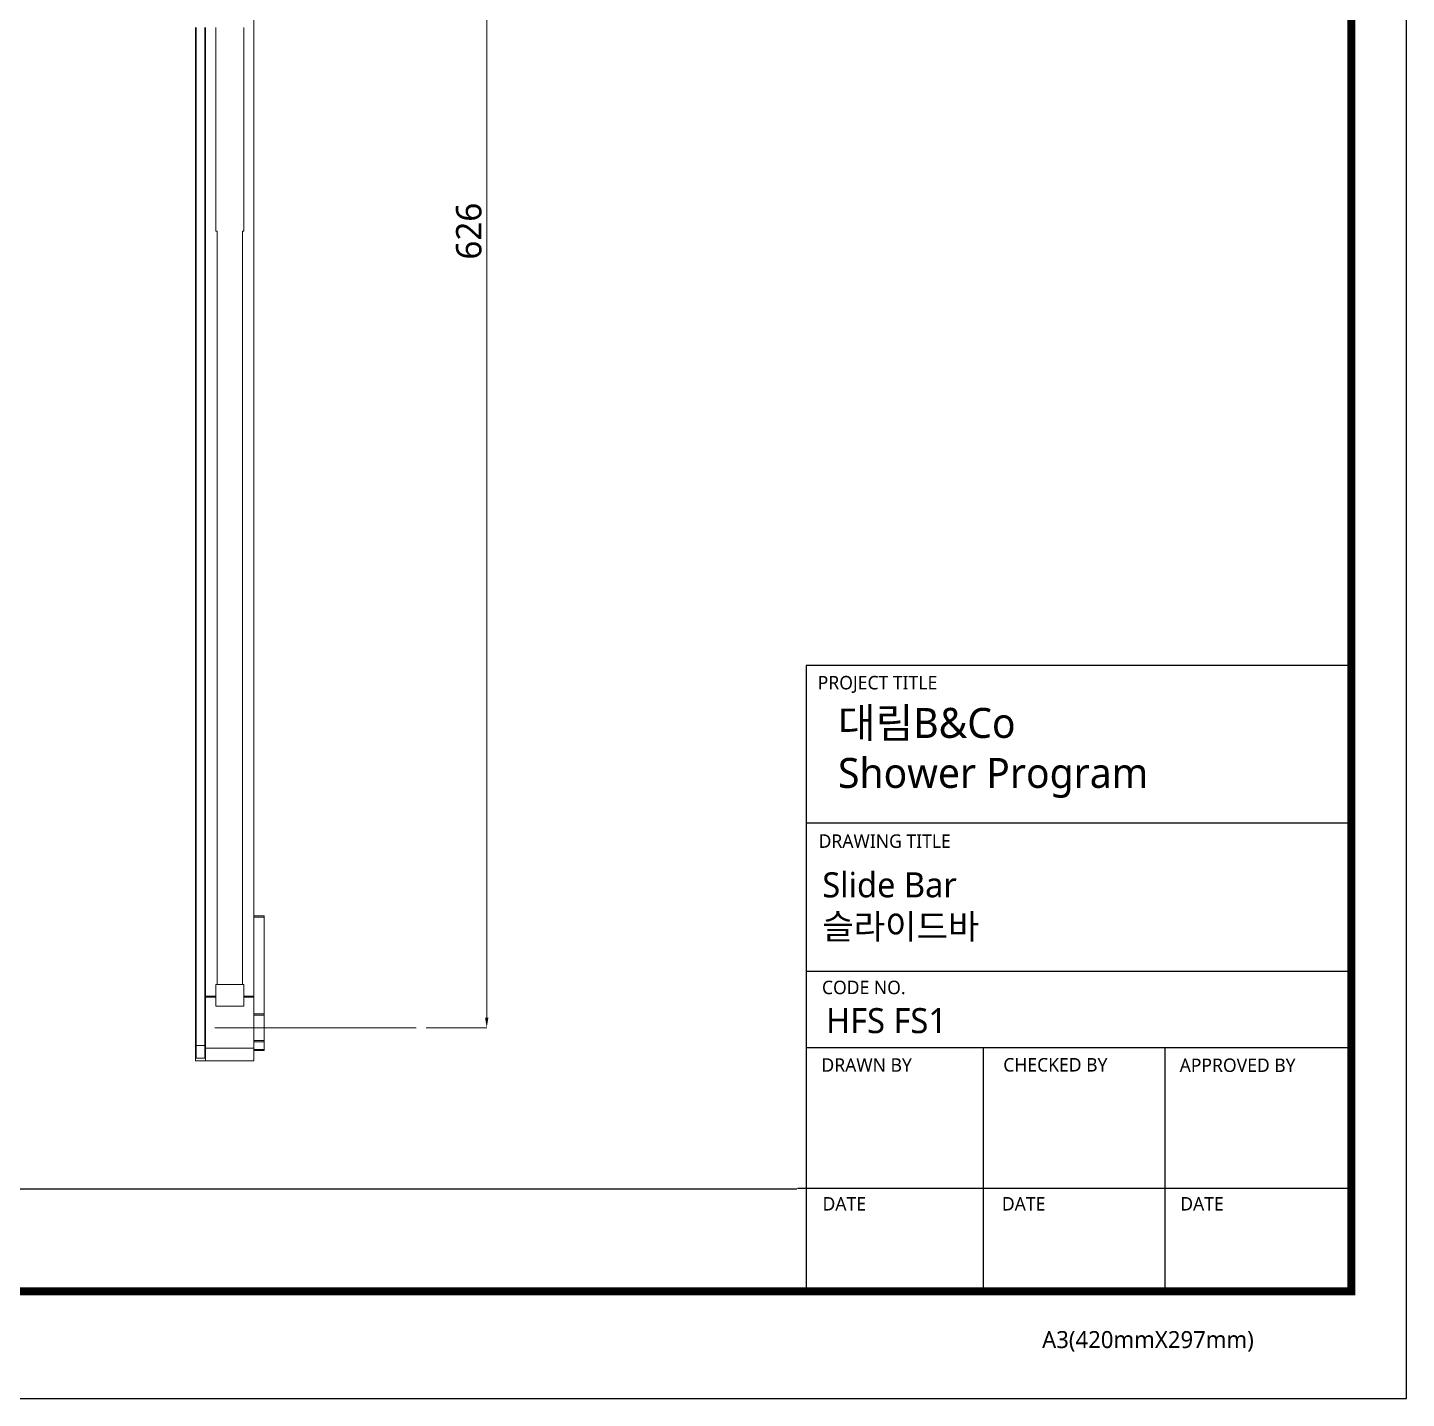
# Model space of a CAD drawing. Extents: x 16296660632 to 16296676586, y -37409619871 to -37409617240.
# Drawn here: x 16296676044 to 16296676586, y -37409618222 to -37409617684 of the extents above; entities that cross this region are included whole.
import ezdxf

# ---------------------------------------------------------------- set-up
doc = ezdxf.new("R2010")
doc.units = 0
doc.header["$LTSCALE"] = 10
doc.header["$MEASUREMENT"] = 0
doc.header["$PDMODE"] = 3
doc.header["$PDSIZE"] = -10
doc.linetypes.add('CENTER2', pattern=[28.575, 19.05, -3.175, 3.175, -3.175])
doc.layers.get('0').update_dxf_attribs({"linetype": 'CONTINUOUS'})
doc.layers.get('DEFPOINTS').update_dxf_attribs({"linetype": 'CONTINUOUS'})
doc.layers.add('1', color=7, linetype='CONTINUOUS', true_color=0xffffff)
doc.layers.add('Cneter', color=1, linetype='CENTER2', lineweight=13)
doc.layers.add('尺寸线层', color=3, linetype='CONTINUOUS', lineweight=18, true_color=0x00ff00)
doc.styles.add('Daelim Dimension', font='')
doc.styles.get('Daelim Dimension').set_extended_font_data('NanumGothic')
doc.dimstyles.new('DEFAULT', dxfattribs={"dimscale": 2, "dimtxt": 2, "dimasz": 2, "dimexe": 0, "dimexo": 2, "dimgap": 1, "dimtad": 1, "dimdec": 1, "dimzin": 9, "dimdsep": 46, "dimtxsty": 'Daelim Dimension', "dimcen": 0.5, "dimclrd": 252, "dimclre": 252, "dimclrt": 3, "dimadec": 1, "dimazin": 0, "dimtfac": 1, "dimtdec": 1, "dimtix": 1, "dimtmove": 0, "dimatfit": 3, "dimfxl": 1, "dimtolj": 1, "dimtzin": 1, "dimlwd": 9, "dimlwe": 9, "dimarcsym": 0})

# ---------------------------------------------------------------- blocks, each defined once
blk = doc.blocks.new('*D24')
at = {"layer": 'DEFPOINTS', "color": 0, "transparency": 16777216}
for p in [(16296676196.22588, -37409617450.7336), (16296676223.99601, -37409617450.7336), (16296676196.22588, -37409618076.7336)]:
    blk.add_point(p, dxfattribs=at)
at = {"layer": '尺寸线层', "color": 5, "lineweight": 9, "transparency": 16777216}
for p, q in [((16296676200.22588, -37409617450.7336), (16296676223.99601, -37409617450.7336)), ((16296676223.99601, -37409618072.7336), (16296676223.99601, -37409617454.7336)), ((16296676200.22588, -37409618076.7336), (16296676223.99601, -37409618076.7336))]:
    blk.add_line(p, q, dxfattribs=at)
at = {"layer": '尺寸线层', "color": 5, "transparency": 16777216}
for points in [[(16296676223.32935, -37409617454.7336), (16296676224.66268, -37409617454.7336), (16296676223.99601, -37409617450.7336)], [(16296676223.32935, -37409618072.7336), (16296676224.66268, -37409618072.7336), (16296676223.99601, -37409618076.7336)]]:
    blk.add_solid(points, dxfattribs=at)
at = {"layer": '尺寸线层', "color": 7, "transparency": 16777216, "insert": (16296676216.99602, -37409617763.7336), "char_height": 10, "attachment_point": 5, "rotation": 90, "style": 'Daelim Dimension'}
blk.add_mtext('\\A1;626', dxfattribs=at)

msp = doc.modelspace()

# ---------------------------------------------------------------- linework, layer by layer
at = {"color": 5, "ltscale": 40}
for p, q in [((16296676563.828581, -37409617934.459846), (16296676349.58304, -37409617934.459846)), ((16296676563.828581, -37409617996.386177), (16296676349.58304, -37409617996.386177)), ((16296676563.828581, -37409617996.386177), (16296676349.58304, -37409617996.386177)), ((16296676563.828581, -37409618054.64032), (16296676349.58304, -37409618054.64032)), ((16296676563.828581, -37409618054.64032), (16296676349.58304, -37409618054.64032)), ((16296676563.828581, -37409618084.685387), (16296676349.58304, -37409618084.685387)), ((16296676563.828581, -37409618084.685387), (16296676349.58304, -37409618084.685387)), ((16296676419.17185, -37409618084.685387), (16296676419.17185, -37409618180.32901)), ((16296676490.590151, -37409618084.685387), (16296676490.590151, -37409618180.32901)), ((16296676563.828581, -37409618139.935051), (16296676346.19659, -37409618139.935051)), ((16296676563.828581, -37409618139.935051), (16296676351.25223, -37409618139.935051)), ((16296676563.828581, -37409618180.32901), (16296676380.21958, -37409618180.32901))]:
    msp.add_line(p, q, dxfattribs=at)
at = {"color": 5, "ltscale": 0.5}
msp.add_line((16296676349.58304, -37409617934.459846), (16296676349.58304, -37409618181.624962), dxfattribs=at)
at = {"color": 5}
msp.add_line((16296675266.532339, -37409618140.088257), (16296676345.938801, -37409618140.088257), dxfattribs=at)
at = {"ltscale": 0.5}
msp.add_lwpolyline([(16296675244.97624, -37409618222.388077), (16296676585.51544, -37409618222.388077), (16296676585.51544, -37409617240.149673), (16296675244.97624, -37409617240.149673)], close=True, dxfattribs=at)
at = {"color": 5, "linetype": 'ByBlock', "lineweight": 200, "const_width": 3.0888}
msp.add_lwpolyline([(16296675266.532339, -37409618180.329514), (16296676563.828329, -37409618180.329514), (16296676563.828329, -37409617262.95591), (16296675266.532339, -37409617262.95591)], close=True, dxfattribs=at)
at = {"layer": '1', "color": 7, "linetype": 'Continuous', "lineweight": 18}
for p, q in [((16296676132.490511, -37409617463.18264), (16296676132.490511, -37409618064.284554)), ((16296676109.490511, -37409618083.733597), (16296676109.490511, -37409617683.733597)), ((16296676113.490511, -37409617683.740067), (16296676113.490511, -37409618064.284554)), ((16296676117.490511, -37409617683.730682), (16296676117.490511, -37409617763.733597)), ((16296676128.490511, -37409617763.733597), (16296676128.490511, -37409617683.730682)), ((16296676117.490511, -37409617763.733597), (16296676117.990511, -37409617763.733597)), ((16296676117.990511, -37409618059.733597), (16296676117.990511, -37409617763.733597)), ((16296676127.990511, -37409617763.733597), (16296676128.490511, -37409617763.733597)), ((16296676127.990511, -37409618059.733597), (16296676127.990511, -37409617763.733597)), ((16296676132.490511, -37409618032.733597), (16296676136.490511, -37409618032.733597)), ((16296676136.490511, -37409618033.233597), (16296676136.490511, -37409618032.733597)), ((16296676136.490511, -37409618071.233597), (16296676136.490511, -37409618033.233597)), ((16296676117.990511, -37409618059.733597), (16296676117.490511, -37409618059.733597)), ((16296676117.490511, -37409618059.733597), (16296676117.490511, -37409618064.284554)), ((16296676117.99054, -37409618059.733597), (16296676127.99048, -37409618059.733597)), ((16296676128.490511, -37409618059.733597), (16296676127.990511, -37409618059.733597)), ((16296676128.490511, -37409618064.284554), (16296676128.490511, -37409618059.733597)), ((16296676113.490511, -37409618064.283592), (16296676113.490511, -37409618064.693604)), ((16296676113.490511, -37409618064.284554), (16296676117.490511, -37409618064.284554)), ((16296676113.490511, -37409618064.699982), (16296676113.490511, -37409618084.733597)), ((16296676113.490511, -37409618064.699982), (16296676117.490511, -37409618064.699982)), ((16296676117.490511, -37409618064.284554), (16296676117.490511, -37409618064.699982)), ((16296676117.490511, -37409618064.699982), (16296676117.490511, -37409618068.233597)), ((16296676128.490511, -37409618064.284554), (16296676132.490511, -37409618064.284554)), ((16296676128.490511, -37409618064.284554), (16296676128.490511, -37409618064.699982)), ((16296676128.490511, -37409618068.233597), (16296676128.490511, -37409618064.699982)), ((16296676128.490511, -37409618064.699982), (16296676132.490511, -37409618064.699982)), ((16296676132.490511, -37409618064.284554), (16296676132.490511, -37409618064.699982)), ((16296676132.490511, -37409618064.699982), (16296676132.490511, -37409618084.733597)), ((16296676117.490511, -37409618068.233597), (16296676128.490511, -37409618068.233597)), ((16296676136.490511, -37409618071.733597), (16296676132.490511, -37409618071.733597)), ((16296676136.490511, -37409618071.733597), (16296676136.490511, -37409618071.233597)), ((16296676136.490511, -37409618081.733597), (16296676136.490511, -37409618071.733597)), ((16296676132.490511, -37409618081.733597), (16296676136.490511, -37409618081.733597)), ((16296676136.490511, -37409618082.233597), (16296676136.490511, -37409618081.733597)), ((16296676136.490511, -37409618085.233597), (16296676136.490511, -37409618082.233597)), ((16296676109.490511, -37409618083.733597), (16296676109.490511, -37409618088.433594)), ((16296676113.490511, -37409618084.733597), (16296676113.490511, -37409618089.733597)), ((16296676132.490511, -37409618089.733597), (16296676132.490511, -37409618084.733597)), ((16296676136.490511, -37409618085.733597), (16296676132.490511, -37409618085.733597)), ((16296676136.490511, -37409618085.733597), (16296676136.490511, -37409618085.233597)), ((16296676109.490511, -37409618088.733597), (16296676113.490511, -37409618088.733597)), ((16296676109.490511, -37409618088.733597), (16296676109.490511, -37409618089.733597)), ((16296676109.490511, -37409618089.733597), (16296676113.490511, -37409618089.733597)), ((16296676113.19051, -37409618088.733597), (16296676109.79051, -37409618088.733597)), ((16296676132.490511, -37409618089.733597), (16296676113.490511, -37409618089.733597))]:
    msp.add_line(p, q, dxfattribs=at)
at = {"layer": '1', "color": 7, "linetype": 'Continuous', "lineweight": 13}
for p, q in [((16296676109.79051, -37409617683.743591), (16296676109.79051, -37409618083.733597)), ((16296676113.19051, -37409618083.733597), (16296676113.19051, -37409617683.743591)), ((16296676136.490511, -37409618033.233597), (16296676132.490511, -37409618033.233597)), ((16296676132.490511, -37409618071.233597), (16296676136.490511, -37409618071.233597)), ((16296676136.490511, -37409618082.233597), (16296676132.490511, -37409618082.233597)), ((16296676109.490511, -37409618083.733597), (16296676109.79051, -37409618083.733597)), ((16296676109.79051, -37409618083.733597), (16296676113.19051, -37409618083.733597)), ((16296676109.79051, -37409618083.733597), (16296676109.79051, -37409618088.733597)), ((16296676113.19051, -37409618083.733597), (16296676113.490511, -37409618083.733597)), ((16296676113.19051, -37409618088.733597), (16296676113.19051, -37409618083.733597)), ((16296676113.490511, -37409618084.733597), (16296676132.490511, -37409618084.733597)), ((16296676132.490511, -37409618085.233597), (16296676136.490511, -37409618085.233597))]:
    msp.add_line(p, q, dxfattribs=at)
at = {"layer": '1', "color": 7, "linetype": 'Continuous', "lineweight": 18}
for centre, start, end in [((16296676109.79051, -37409618088.433594), 180, 270), ((16296676113.19051, -37409618088.433594), 270, 0)]:
    msp.add_arc(centre, 0.3, start, end, dxfattribs=at)
at = {"layer": 'Cneter', "lineweight": 5, "ltscale": 0.5}
msp.add_line((16296676117.11833, -37409618076.733597), (16296676196.22588, -37409618076.733597), dxfattribs=at)

# ---------------------------------------------------------------- texts
at = {"color": 5, "ltscale": 40, "style": 'Daelim Dimension'}
for s, height, p in [('PROJECT TITLE', 5.290108, (16296676354.118549, -37409617943.784897)), ('DRAWING TITLE', 5.290108, (16296676354.45772, -37409618006.046654)), ('CODE NO.', 5.290108, (16296676355.78434, -37409618063.543587)), ('DRAWN BY', 5.290108, (16296676355.57688, -37409618094.037033)), ('CHECKED BY', 5.290108, (16296676427.052071, -37409618093.943207)), ('APPROVED BY', 5.290108, (16296676496.371719, -37409618094.114082)), ('DATE', 5.290108, (16296676355.99008, -37409618148.560516)), ('DATE', 5.290108, (16296676426.489531, -37409618148.560516)), ('DATE', 5.290108, (16296676496.614981, -37409618148.560516)), ('A3(420mmX297mm)', 6.67669103, (16296676442.304779, -37409618202.601196))]:
    msp.add_text(s, height=height, dxfattribs=at).set_placement(p)
at = {"attachment_point": 1, "style": 'Daelim Dimension'}
for s, insert, char_height, width in [('대림B&Co \\PShower Program', (16296676362.100121, -37409617951.06897), 11.78445611, 189.40287551), (' Slide Bar\\P 슬라이드바', (16296676352.57029, -37409618015.659767), 9.837828, 165.56058559), ('HFS FS1', (16296676357.387329, -37409618069.020363), 9.837828, 165.56058559)]:
    msp.add_mtext(s, dxfattribs=dict(at, insert=insert, char_height=char_height, width=width))

# ---------------------------------------------------------------- dimensions: what is measured, and where the dimension line sits
at = {"layer": '尺寸线层', "color": 5}
dim = msp.add_linear_dim(base=(16296676223.99601, -37409617450.733597), p1=(16296676196.22588, -37409618076.733597), p2=(16296676196.22588, -37409617450.733597), angle=90, dimstyle='DEFAULT', override={"dimtxt": 5, "dimclrd": 5, "dimclre": 5, "dimclrt": 7}, dxfattribs=at)
dim.commit()
dim.dimension.update_dxf_attribs({"geometry": '*D24', "text_midpoint": (16296676216.996019, -37409617763.733597)})

doc.saveas('drawing.dxf')
